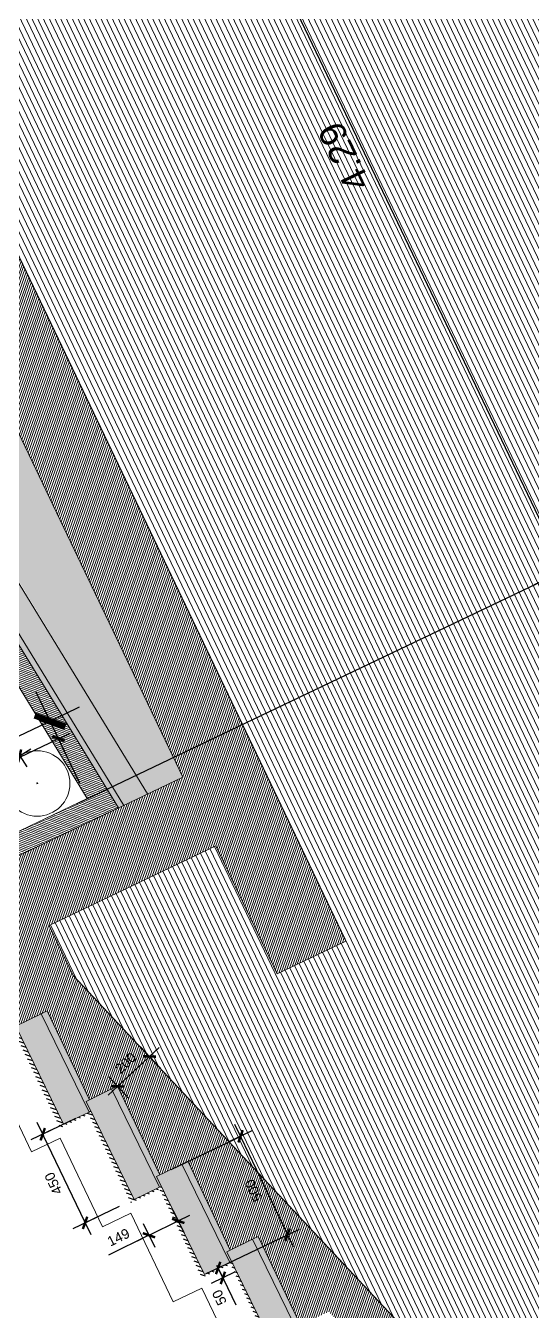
# Model space of a CAD drawing. Header units: metres. Extents: x 679304 to 680626, y 2747329 to 2750056.
# Drawn here: x 679441.96 to 679444.28, y 2747419.99 to 2747425.88 of the extents above; entities that cross this region are included whole.
import ezdxf

# ---------------------------------------------------------------- set-up
doc = ezdxf.new("R2010")
doc.units = ezdxf.units.M
doc.linetypes.add('Dash_2_', pattern=[0.25, 0.125, -0.125])
for name, color, linetype in [('01-TX-Dimensions_1-25', 157, 'Continuous'), ('01-TX-Dimensions_1-50', 157, 'Continuous'), ('02-L-Water Level', 140, 'Continuous'), ('COTAUX', 7, 'Continuous')]:
    doc.layers.add(name, color=color, linetype=linetype)
for name, color, linetype, lineweight in [('02-L-projecció', 6, 'Continuous', 5), ('02-L-seccionat', 4, 'Continuous', 5), ('1-CM', 7, 'Continuous', 0), ('3-TR Formigó', 252, 'Continuous', 0), ('3-TR terra compactada', 45, 'Continuous', 0)]:
    doc.layers.add(name, color=color, linetype=linetype, lineweight=lineweight)
for name, color, linetype, lineweight, true_color in [('03-TR-Paviment_08_Natural Stone Bleachers', 253, 'Continuous', 5, 0xafad9d), ('3-TR D formigó', 251, 'Continuous', 5, 0x666666), ('3-TR tot_u', 8, 'Continuous', 5, 0x787878)]:
    doc.layers.add(name, color=color, linetype=linetype, lineweight=lineweight, true_color=true_color)
doc.layers.add('EIT_3 TR sorra', color=9, linetype='Continuous', true_color=0xd8ceb0)
doc.styles.get("Standard").update_dxf_attribs({"font": 'arial.ttf'})
doc.dimstyles.new('E20', dxfattribs={"dimscale": 0.03, "dimtxt": 1.5, "dimasz": 0.2, "dimexe": 0.1, "dimexo": 2.5, "dimgap": 1, "dimtad": 1, "dimdec": 0, "dimlfac": 1000, "dimzin": 0, "dimdsep": 46, "dimtxsty": 'Standard', "dimblk1": 'LINCOT200', "dimblk2": 'LINCOT200', "dimsah": 1, "dimcen": 0.1, "dimdle": 0.1, "dimclrt": 256, "dimadec": 0, "dimazin": 0, "dimtfac": 0.0153846153846154, "dimtdec": 0, "dimtofl": 0, "dimtmove": 0, "dimatfit": 3, "dimldrblk": 'LINCOT200', "dimfxl": 1, "dimtolj": 1, "dimtzin": 0, "dimarcsym": 0})
doc.dimstyles.new('E50', dxfattribs={"dimscale": 0.03, "dimtxt": 4, "dimasz": 0.5, "dimexe": 0.1, "dimexo": 15, "dimgap": 1, "dimtad": 1, "dimzin": 0, "dimdsep": 46, "dimtxsty": 'Standard', "dimblk1": 'LINCOT200', "dimblk2": 'LINCOT200', "dimsah": 1, "dimcen": 0.1, "dimdle": 0.1, "dimclrt": 256, "dimadec": 0, "dimazin": 0, "dimtfac": 0.0153846153846154, "dimtofl": 0, "dimtmove": 0, "dimatfit": 3, "dimldrblk": 'LINCOT200', "dimfxl": 1, "dimtolj": 1, "dimtzin": 0, "dimarcsym": 0})
pattern_1 = [(135, (0, 0), (-0.0067351920908019, -0.0067351920908019), [])]
pattern_2 = [(233.4975340776048, (6.450343600939959, 4.545466272858902), (0.000729841264191, -0.0048849200842065), [0.0034925, -0.0034925])]

# ---------------------------------------------------------------- blocks, each defined once
blk = doc.blocks.new('View P1')
at = {"layer": '02-L-Water Level', "linetype": 'Dash_2_', "ltscale": 0.35}
h = blk.add_hatch(dxfattribs=at)
h.set_pattern_fill('ANSI31', color=256, scale=0.005, angle=-1.44041e-10)
h.set_pattern_definition([(44.99999999985592, (6.385492097819223, 7.35263758540011), (-0.0112253201513082, 0.0112253201513647), [])])
h.paths.add_polyline_path([(7.620479269482103, 5.202912921014165), (8.070176804671064, 5.207383471223032), (8.07014343352057, 5.345918981971657), (8.520176215330139, 5.350259683009674), (8.520143198082224, 5.488745671378886), (8.970175974303856, 5.493086377772009), (8.970142956590278, 5.631572366374051), (9.42017573514022, 5.635913069973206), (9.420142717892304, 5.774399058575248), (9.870175498770548, 5.778739760777419), (9.870142481522635, 5.9172257489138), (10.32017526240088, 5.921566451115971), (10.32014224515296, 6.060052439252352), (11.16980552704021, 6.066770664174212), (11.16980657657585, 6.073745671807294), (10.31368651730008, 6.073745671341633), (10.3136865159031, 5.93874567156515), (9.863686516648158, 5.938745672030812), (9.863686518045142, 5.793745672012185), (9.413686515996233, 5.793745671546524), (9.41368651506491, 5.648745671993559), (8.963686515809968, 5.648745671527898), (8.963686518603936, 5.50374567127644), (8.513686514692381, 5.503745671509271), (8.513686513761058, 5.358745671956306), (8.0636865159031, 5.358745671723475), (8.063686516834421, 5.213745672403341), (7.612072023912332, 5.213694491889327), (7.611830907767648, 5.064055374103899), (7.620512287132441, 5.064187673153355)])
at = {"layer": '03-TR-Paviment_08_Natural Stone Bleachers'}
h = blk.add_hatch(dxfattribs=at)
h.set_pattern_fill('DASH', color=256, scale=0.0011, angle=233.4975340776049, style=0, double=1)
h.set_pattern_definition(pattern_2)
h.paths.add_polyline_path([(9.870478074997663, 5.916807124158367), (9.870478291530162, 5.787237727083265), (10.37158815935254, 5.791579478420317), (10.37045930605382, 5.92157457745634)])
h = blk.add_hatch(dxfattribs=at)
h.set_pattern_fill('DASH', color=256, scale=0.0011, angle=233.4975340776049, style=0, double=1)
h.set_pattern_definition(pattern_2)
h.paths.add_polyline_path([(9.42047831043601, 5.773980433819815), (9.420478528365493, 5.644411036744713), (9.92158839572221, 5.648752787848934), (9.920459541492164, 5.778747886419296)])
h = blk.add_hatch(dxfattribs=at)
h.set_pattern_fill('DASH', color=256, scale=0.0011, angle=233.4975340776049, style=0, double=1)
h.set_pattern_definition(pattern_2)
h.paths.add_polyline_path([(8.970478549599648, 5.631153741618618), (8.970478766597807, 5.501584344776347), (9.47158863581717, 5.505926096346229), (9.470459779724479, 5.635921194916591)])
h = blk.add_hatch(dxfattribs=at)
h.set_pattern_fill('DASH', color=256, scale=0.0011, angle=233.4975340776049, style=0, double=1)
h.set_pattern_definition(pattern_2)
h.paths.add_polyline_path([(8.520478791557252, 5.488327046623453), (8.520479008555412, 5.358757648849859), (9.021588878706098, 5.363099400186911), (9.020460022613406, 5.493094498990103)])
at = {"layer": '3-TR D formigó'}
h = blk.add_hatch(dxfattribs=at)
h.set_pattern_fill('_USER', color=256, scale=0.008, angle=45.00369072610001, pattern_type=0)
h.set_pattern_definition([(45.0036907260999, (1.065019329544156, 7.281242575729265), (-0.0056572186258453, 0.0056564898496672), [])])
h.paths.add_polyline_path([(11.06988786999136, 6.066684098914265), (11.16988787101582, 6.066684098681434), (11.16988787194714, 5.175847615813836), (15.37871509697288, 5.611319712596014), (29.82757349871099, 7.331242577871307), (29.9132946911268, 7.332952586235478), (29.91329469066113, 7.240740440553054), (15.38976698648184, 5.511929299682378), (11.0698878695257, 5.064977574627846)])
at = {"layer": '3-TR Formigó'}
h = blk.add_hatch(dxfattribs=at)
h.set_pattern_fill('ANSI31', color=256, scale=0.003, angle=90, style=0)
h.set_pattern_definition(pattern_1)
h.paths.add_polyline_path([(10.37042930629104, 5.936314188642427), (10.37138042366132, 5.761579691665247), (2.721591828856617, 3.33352572331205), (2.220879021566361, 3.333998373476788), (2.220548637211322, 2.633998685050755), (3.171591598540544, 2.633998685283586), (3.171591598540544, 3.266520275967195), (10.46590279601514, 5.58319235430099), (10.72050921013579, 5.58319235430099), (10.7205092087388, 4.736846190411597), (10.06946854665875, 4.736846192041411), (10.06946854479611, 4.386846191016957), (16.19224042538553, 4.386846191016957), (16.19224042491987, 4.73684619157575), (11.06946854433044, 4.736846190644428), (11.06988786999136, 5.93559415009804), (11.06970717618242, 5.935575471026822)])
h = blk.add_hatch(dxfattribs=at)
h.set_pattern_fill('ANSI31', color=256, scale=0.003, angle=90, style=0)
h.set_pattern_definition(pattern_1)
h.paths.add_polyline_path([(10.37158779008314, 5.761579478858038), (9.92060459870845, 5.762042763177305), (9.921588389668614, 5.648752783192321), (9.921588019002227, 5.618752783397212)])
h = blk.add_hatch(dxfattribs=at)
h.set_pattern_fill('ANSI31', color=256, scale=0.003, angle=90, style=0)
h.set_pattern_definition(pattern_1)
h.paths.add_polyline_path([(9.921588025987148, 5.618752863956615), (9.470604836475104, 5.619216148275882), (9.471588627435265, 5.505926168523728), (9.471588257234544, 5.475926168495789)])
h = blk.add_hatch(dxfattribs=at)
h.set_pattern_fill('ANSI31', color=256, scale=0.003, angle=90, style=0)
h.set_pattern_definition(pattern_1)
h.paths.add_polyline_path([(9.471588264685124, 5.475926092592999), (9.020605074707419, 5.476389376912266), (9.021588865667582, 5.363099397160112), (9.021588495001197, 5.333099397132173)])
h = blk.add_hatch(dxfattribs=at)
h.set_pattern_fill('ANSI31', color=256, scale=0.003, angle=90, style=0)
h.set_pattern_definition(pattern_1)
h.paths.add_polyline_path([(9.021588508039711, 5.333099400391802), (8.570605317130685, 5.33356268540956), (8.571589107159525, 5.220272705657407), (8.57158873602748, 5.190272704930976)])
at = {"layer": '3-TR terra compactada'}
h = blk.add_hatch(dxfattribs=at)
h.set_pattern_fill('LINE', color=256, scale=0.0075, angle=-115.5575462493455, style=0)
h.set_pattern_definition([(3.663787885e-05, (-26.97329562623054, -17.13623808929696), (-1.52269416e-08, 0.0238124999999951), [])])
h.paths.add_polyline_path([(34.41064929263666, 6.984919e-10), (34.41064929263666, 7.090219076024368), (29.92329468252137, 7.011460061883553), (29.92329468298704, 6.260207292158156), (27.12664042413235, 6.260207292158156), (27.12664042413235, 5.60941800288856), (21.65944042569027, 5.60941800312139), (21.65944042569027, 4.958628713386133), (16.19224042538553, 4.958628713851794), (16.19224042538553, 4.386846190784126), (10.06946854665875, 4.386846198001876), (10.06946854665875, 4.736846192041411), (10.72050920827314, 4.736846190877258), (10.72050921013579, 5.583192354766651), (10.46590279601514, 5.58319235430099), (3.171591598540544, 3.266520275967195), (3.171591598540544, 2.633998685283586), (2.220548637211322, 2.633998685050755), (2.220548637211322, 3.232379126129671), (2.219900731928646, 3.162678002379834), (1.845596873201429, 3.162678002147004), (-1.3969839e-09, 3.198383478680625), (0, 0)])
at = {"layer": '3-TR tot_u'}
h = blk.add_hatch(dxfattribs=at)
h.set_pattern_fill('AR-CONC', color=256, scale=0.00025, angle=90.26570526807288)
h.set_pattern_definition([(140.2657052680728, (0, 0), (0.003773512051171, 0.045564156536275), [0.0047625, -0.0523874999999999]), (85.2657052680729, (0, 0), (-0.0477228381134497, -0.0090322630912406), [0.00381, -0.0419101460424999]), (190.7171499680728, (0.0003144596703351, 0.0037970009725541), (-0.0439493241147581, 0.0365318933338943), [0.0040475022, -0.04452256115]), (136.4499052680729, (-0.0126998615451157, -5.88952098042e-05), (0.0101961924517977, 0.0678177734358656), [0.00714375, -0.0785812499999999]), (186.9012628780729, (-0.0118501875549555, 0.0055925811175257), (-0.0621311013960862, 0.059063540904658), [0.006071255785, -0.06678390204]), (81.44985643807293, (-0.0126998615451157, -5.88952098042e-05), (-0.0621311013930546, 0.0590635409080406), [0.0057149917675, -0.06286493298]), (111.2657052680728, (-0.0095543446950614, 0.0063057604711503), (0.0253902499171418, 0.0380217517896624), [0.0047625, -0.0523875]), (56.26570526807292, (-0.0095543446950614, 0.0063057604711503), (-0.0461181468089604, 0.0152368019337122), [0.00381, -0.0419099999999999]), (161.7171502680728, (-0.0074384910985827, 0.0094742397777736), (-0.0207278971290925, 0.0532585536377575), [0.0040475022, -0.0445224843999999]), (127.7657052680729, (0, 0), (-0.0211421131998809, 0.0006741133053304), [0, -0.0414019999999999, 0, -0.0425449999999999, 0, -0.0420687499999999]), (97.76570526807284, (0, 0), (-0.0251223420261615, 0.0165885912730877), [0, -0.024257, 0, -0.0404494999999999, 0, -0.01603375]), (57.76570526807287, (6.56698830426e-05, -0.0141603478696197), (0.0012749731281465, 0.0339039259358338), [0, -0.015875, 0, -0.0495299999999999, 0, -0.0657224999999999]), (47.76570526807288, (9.51159745455e-05, -0.0205102793406695), (-0.0065282885337372, 0.037002418844486), [0, -0.0206375, 0, -0.032893, 0, -0.0466725])])
h.paths.add_polyline_path([(29.91328940121457, 7.091812344035133), (29.91328144446015, 7.212658569449558), (15.39284863416105, 5.484215829055756), (11.06957543129101, 5.037311527179554), (11.06953251361847, 4.916667651152238), (15.40611090371385, 5.36494733323343)])
h = blk.add_hatch(dxfattribs=at)
h.set_pattern_fill('AR-CONC', color=256, scale=0.0008, angle=90.26570526807288)
h.set_pattern_definition([(140.2657052680728, (0, -0.0199999997857958), (0.0120752385637473, 0.1458053009160799), [0.01524, -0.1676399999999996]), (85.2657052680729, (0, -0.0199999997857958), (-0.152713081963039, -0.0289032418919699), [0.012192, -0.1341124673359998]), (190.7171499680728, (0.0010062674991786, -0.007849597139284), (-0.1406378371672258, 0.1169020586684617), [0.01295200704, -0.14247219568]), (136.4499052680729, (-0.0406395616009832, -0.0201884640846402), (0.0326278158457525, 0.21701687499477), [0.02286, -0.2514599999999996]), (186.9012628780729, (-0.0379205998033285, -0.0021037405822426), (-0.1988195244674759, 0.1890033308949055), [0.019428018512, -0.213708486528]), (81.44985643807293, (-0.0406395616009832, -0.0201884640846402), (-0.1988195244577748, 0.1890033309057298), [0.018287973656, -0.201167785536]), (111.2657052680728, (-0.0305739045143128, 0.0001784332562238), (0.0812487997348539, 0.1216696057269197), [0.01524, -0.16764]), (56.26570526807292, (-0.0305739045143128, 0.0001784332562238), (-0.1475780697886732, 0.0487577661878792), [0.012192, -0.1341119999999998]), (161.7171502680728, (-0.0238031707704067, 0.0103175670374185), (-0.0663292708130959, 0.1704273716408242), [0.01295200704, -0.1424719500799997]), (127.7657052680729, (0, -0.0199999997857958), (-0.0676547622396188, 0.0021571625770572), [0, -0.1324863999999998, 0, -0.1361439999999998, 0, -0.1346199999999998]), (97.76570526807284, (0, -0.0199999997857958), (-0.0803914944837167, 0.0530834920738807), [0, -0.0776223999999999, 0, -0.1294383999999997, 0, -0.051308]), (57.76570526807287, (0.0002101385034621, -0.0653131126891822), (0.0040799140100688, 0.1084925629946682), [0, -0.0508, 0, -0.1584959999999998, 0, -0.2103119999999998]), (47.76570526807288, (0.0003043711185455, -0.085632893955335), (-0.020890523307959, 0.1184077403023553), [0, -0.06604, 0, -0.1052576, 0, -0.149352])])
h.paths.add_polyline_path([(26.62664042552933, 5.959418002981692), (26.62664042506367, 6.610207291785627), (29.92329468205571, 6.610207293415442), (29.92329468205571, 6.991635184502229), (29.91329469159246, 6.991460061864927), (29.91328940121457, 7.091812344035133), (15.40611090231687, 5.344947333214804), (11.06953251361847, 4.916667651152238), (11.06946854433044, 4.73684619157575), (15.69224042585119, 4.736846193904057), (15.69224042538553, 5.308628713479265), (21.15944042615593, 5.308628713944926), (21.1594404252246, 5.959418002748861)])
at = {"layer": 'EIT_3 TR sorra'}
h = blk.add_hatch(dxfattribs=at)
h.set_pattern_fill('ANSI36', color=256, scale=0.001075, angle=0.6283595741102836, style=0, double=1)
h.set_pattern_definition([(45.62835957411023, (1.065019329544156, 7.281242575729265), (0.0017371882011194, 0.0066564220950894), [0.0085328125, -0.0017065625, 0, -0.0017065625])])
h.paths.add_polyline_path([(11.06989003578201, 5.064977798843756), (11.06956831598654, 5.03731079143472), (15.39284863416105, 5.484215829055756), (29.91328144446015, 7.212658569449558), (29.91329469066113, 7.240740440553054), (15.38976698648184, 5.511929299682378)])
h = blk.add_hatch(dxfattribs=at)
h.set_pattern_fill('ANSI36', color=256, scale=0.001075, angle=-0.0699202000800795, style=0, double=1)
h.set_pattern_definition([(44.93007979991986, (8.682890784926713, 7.466198464622721), (0.00181818086998, 0.0066347566856774), [0.0085328125000001, -0.0017065625, 0, -0.0017065625])])
h.paths.add_polyline_path([(9.870476568117738, 5.778320837533101), (9.920459541492164, 5.778747885255143), (9.920604606159031, 5.762042763410136), (10.37164392787963, 5.761579420883208), (10.37158816074952, 5.791579478653147), (9.870478291530162, 5.787237727548927)])
h = blk.add_hatch(dxfattribs=at)
h.set_pattern_fill('ANSI36', color=256, scale=0.001075, angle=-0.0699202000800795, style=0, double=1)
h.set_pattern_definition([(44.93007979991986, (8.23289102083072, 7.32337185065262), (0.00181818086998, 0.0066347566856774), [0.0085328125000001, -0.0017065625, 0, -0.0017065625])])
h.paths.add_polyline_path([(9.420476804953068, 5.635494222631677), (9.470459778327495, 5.635921269655227), (9.470604843460023, 5.619216148974373), (9.921644167508928, 5.618752806680276), (9.921588396187872, 5.648752863984555), (9.420478529762477, 5.644411112414672)])
h = blk.add_hatch(dxfattribs=at)
h.set_pattern_fill('ANSI36', color=256, scale=0.001075, angle=-0.0699202000800795, style=0, double=1)
h.set_pattern_definition([(44.93007979991986, (7.782891259063035, 7.180545129813253), (0.00181818086998, 0.0066347566856774), [0.0085328125000001, -0.0017065625, 0, -0.0017065625])])
h.paths.add_polyline_path([(8.970477043651044, 5.492667502025142), (9.020460016094148, 5.493094549980014), (9.020605080761015, 5.476389428367838), (9.47164440480992, 5.475926087005063), (9.471588634420186, 5.50592614384368), (8.970478767063469, 5.501584392273798)])
h = blk.add_hatch(dxfattribs=at)
h.set_pattern_fill('ANSI36', color=256, scale=0.001075, angle=-0.0699202000800795, style=0, double=1)
h.set_pattern_definition([(44.93007979991986, (7.332891501486301, 7.037718374514952), (0.00181818086998, 0.0066347566856774), [0.0085328125000001, -0.0017065625, 0, -0.0017065625])])
h.paths.add_polyline_path([(8.52047728560865, 5.349840747192502), (8.570460258051753, 5.350267794448882), (8.57060532271862, 5.333562673302367), (9.021644645370543, 5.33309933100827), (9.021588876843452, 5.36309938901104), (8.520479008555412, 5.358757637441158)])
at = {"layer": '02-L-projecció'}
for points in [[(29.91328144446015, 7.212658569449558), (15.39284863416105, 5.484215829055756), (11.06886179745197, 5.03723775758408)], [(29.91328940121457, 7.091812344035133), (15.40611090371385, 5.36494733323343), (11.06952540017664, 4.916666915407404)], [(10.27013304131105, 6.103990859119221), (9.82013304112479, 6.103990859119221), (9.820133041590452, 5.958990859566256), (9.37013304233551, 5.958990858634933), (9.370133040938526, 5.81431568483822)], [(9.370133040938526, 5.81431568483822), (8.920133043080568, 5.814315685303881), (8.9201330402866, 5.669315684353932), (8.470133039634675, 5.669315684353932), (8.470133040565997, 5.524315684102475), (8.020133039914072, 5.524315683869644), (8.020133038982747, 5.379315684316679), (7.570133040193468, 5.379315684316679), (7.570133042987436, 5.234315685229375), (7.120133040938526, 5.23431568336673), (7.120133038610219, 5.089640509802848)]]:
    blk.add_lwpolyline(points, dxfattribs=at)
blk.add_circle((11.33138505695387, 5.352543014800176), 0.1499999999999999, dxfattribs=at)
at = {"layer": '02-L-seccionat'}
for points in [[(11.06988786999136, 6.066684098914265), (11.16988787101582, 6.066684098681434), (11.16988787194714, 5.175847615813836), (15.37871509697288, 5.611319712596014), (29.82757349871099, 7.331242577871307), (29.9132946911268, 7.332952586235478), (29.91329469066113, 7.240740440553054), (15.38976698648184, 5.511929299682378), (11.0698878695257, 5.064977574627846)], [(9.870478074997663, 5.916807124158367), (9.870478291530162, 5.787237727083265), (10.37158815935254, 5.791579478420317), (10.37045930605382, 5.92157457745634)], [(9.42047831043601, 5.773980433819815), (9.420478528365493, 5.644411036744713), (9.92158839572221, 5.648752787848934), (9.920459541492164, 5.778747886419296)], [(8.970478549599648, 5.631153741618618), (8.970478766597807, 5.501584344776347), (9.47158863581717, 5.505926096346229), (9.470459779724479, 5.635921194916591)], [(8.520478791557252, 5.488327046623453), (8.520479008555412, 5.358757648849859), (9.021588878706098, 5.363099400186911), (9.020460022613406, 5.493094498990103)]]:
    blk.add_lwpolyline(points, close=True, dxfattribs=at)
for points in [[(15.69224042585119, 4.736846193904057), (11.06946854433044, 4.73684619157575), (11.06988786999136, 5.915595650905743)], [(2.220548637211322, 3.33399868523702), (2.220548637211322, 2.633998685050755), (3.171591598540544, 2.633998685283586), (3.171591598540544, 3.266520275967195), (10.46590279601514, 5.58319235430099), (10.72050921013579, 5.583192354766651), (10.72050920827314, 4.736846190877258), (10.06946854665875, 4.736846192041411), (10.06946854433045, 4.386846191016957), (16.19224042538553, 4.386846190784126)]]:
    blk.add_lwpolyline(points, dxfattribs=at)
at = {"layer": '1-CM'}
for points in [[(9.870478291530162, 5.787237727083265), (9.87047732202336, 5.782218759646639), (9.870511093642563, 5.778321136720478)], [(10.37158815935254, 5.791579478420317), (10.37158779008314, 5.761579478858038), (9.920604606159031, 5.762042763410136), (9.920459541492164, 5.778747885255143)], [(10.37158815935254, 5.791579478420317), (10.37166541302577, 5.782663272460922)], [(9.420478528365493, 5.644411036744713), (9.420477557461709, 5.639392069308087), (9.42051132908091, 5.635494444984942)], [(9.921588396653531, 5.648752863984555), (9.921588025987148, 5.618752863956615), (9.470604843460023, 5.619216148974373), (9.470459778327495, 5.635921269655227)], [(9.92158839572221, 5.648752787848934), (9.921665648464113, 5.63983658212237)], [(8.970478766597807, 5.501584344776347), (8.970477797091007, 5.49656537710689), (8.970511567778885, 5.492667753482237)], [(9.471588634885848, 5.505926143610849), (9.47158826701343, 5.475926144514232), (9.020605080761015, 5.476389428367838), (9.020460016094148, 5.493094549980014)], [(9.47158863581717, 5.505926096346229), (9.47166588809341, 5.497009889921173)], [(9.021588878706098, 5.36309938901104), (9.021588506177068, 5.333099389215931), (8.57060532271862, 5.333562673302367), (8.570460258051753, 5.350267794448882)], [(9.021588878706098, 5.363099400186911), (9.021666131448, 5.354183194460347)]]:
    blk.add_lwpolyline(points, dxfattribs=at)
blk = doc.blocks.new('LINCOT200')
for p, q in [((0, -9.999961704014426), (0, 10.00003829598554)), ((3.695e-13, 3.82959855756e-05), (10.00000000000051, 3.82959855756e-05))]:
    blk.add_line(p, q)
at = {"const_width": 1.875}
blk.add_lwpolyline([(3.535533801624467, -3.535495714255787), (-3.535533950636761, 3.535572157214076)], dxfattribs=at)
at = {"layer": 'COTAUX'}
blk.add_line((0, 0), (-1.249999999999914, 0), dxfattribs=at)
blk = doc.blocks.new('*D113')
at = {"layer": '01-TX-Dimensions_1-50', "color": 0, "lineweight": -2, "transparency": 16777216}
for p, q in [((679440.1474031385, 2747426.094804637), (679442.5758736307, 2747427.256122981)), ((679442.5796384437, 2747427.241296444), (679444.4173363732, 2747423.398426639)), ((679442.1924121222, 2747422.317819192), (679444.4265140997, 2747423.386188611))]:
    blk.add_line(p, q, dxfattribs=at)
at = {"layer": 'DEFPOINTS', "color": 0, "transparency": 16777216}
for p in [(679439.7414346666, 2747425.900666543), (679444.423807643, 2747423.384894356), (679441.7864436501, 2747422.123681098)]:
    blk.add_point(p, dxfattribs=at)
at = {"layer": '01-TX-Dimensions_1-50', "color": 0, "lineweight": -2, "transparency": 16777216, "xscale": 0.015, "yscale": 0.015, "zscale": 0.015}
for p, rotation in [((679442.573167174, 2747427.254828726), 115.5575828872426), ((679444.423807643, 2747423.384894356), 295.5575828872426)]:
    blk.add_blockref('LINCOT200', p, dxfattribs=dict(at, rotation=rotation))
at = {"layer": '01-TX-Dimensions_1-50', "transparency": 16777216, "insert": (679443.4161491, 2747425.280486559), "char_height": 0.12, "attachment_point": 5, "rotation": 115.55758288724267}
blk.add_mtext('\\A1;4.29', dxfattribs=at)
blk = doc.blocks.new('*D114')
at = {"layer": '01-TX-Dimensions_1-50', "color": 0, "lineweight": -2, "transparency": 16777216}
for p, q in [((679442.0435281165, 2747422.745428612), (679442.0663388009, 2747422.697728449)), ((679441.2774952793, 2747422.317170381), (679442.0541007724, 2747422.688550723)), ((679441.2398580587, 2747422.36110573), (679441.2626687431, 2747422.313405568))]:
    blk.add_line(p, q, dxfattribs=at)
at = {"layer": 'DEFPOINTS', "color": 0, "transparency": 16777216}
for p in [(679442.0676330549, 2747422.695021993), (679442.2376662109, 2747422.33946014), (679441.433996153, 2747421.955137257)]:
    blk.add_point(p, dxfattribs=at)
at = {"layer": '01-TX-Dimensions_1-50', "color": 0, "lineweight": -2, "transparency": 16777216, "xscale": 0.015, "yscale": 0.015, "zscale": 0.015}
for p, rotation in [((679442.0676330549, 2747422.695021993), 25.55758285737536), ((679441.2639629971, 2747422.310699111), 205.5575828573754)]:
    blk.add_blockref('LINCOT200', p, dxfattribs=dict(at, rotation=rotation))
at = {"layer": '01-TX-Dimensions_1-50', "transparency": 16777216, "insert": (679441.5709531636, 2747422.558672622), "char_height": 0.12, "attachment_point": 5, "rotation": 25.55758285737537}
blk.add_mtext('\\A1;0.89', dxfattribs=at)
blk = doc.blocks.new('*D158')
at = {"layer": '01-TX-Dimensions_1-25', "color": 0, "lineweight": -2, "transparency": 16777216}
for p, q in [((679441.3080345383, 2747422.232447306), (679442.1008787702, 2747422.611593173)), ((679442.205309862, 2747422.407121553), (679442.1049974292, 2747422.616888138)), ((679441.401639804, 2747422.022798671), (679441.3013273715, 2747422.232565255))]:
    blk.add_line(p, q, dxfattribs=at)
at = {"layer": 'DEFPOINTS', "color": 0, "transparency": 16777216}
for p in [(679442.1062916827, 2747422.614181681), (679442.2376662106, 2747422.339460141), (679441.4339961526, 2747421.955137259)]:
    blk.add_point(p, dxfattribs=at)
at = {"layer": '01-TX-Dimensions_1-25', "color": 0, "lineweight": -2, "transparency": 16777216, "xscale": 0.006, "yscale": 0.006, "zscale": 0.006}
for p, rotation in [((679442.1062916832, 2747422.614181681), 25.55758288705247), ((679441.3026216254, 2747422.229858798), 205.5575828870525)]:
    blk.add_blockref('LINCOT200', p, dxfattribs=dict(at, rotation=rotation))
at = {"layer": '01-TX-Dimensions_1-25', "transparency": 16777216, "insert": (679441.7273113605, 2747422.374228021), "char_height": 0.045, "attachment_point": 5, "rotation": 205.55758288705246}
blk.add_mtext('\\A1;891', dxfattribs=at)
blk = doc.blocks.new('*D169')
at = {"layer": '01-TX-Dimensions_1-25', "color": 0, "lineweight": -2, "transparency": 16777216}
for p, q in [((679442.1835548466, 2747420.873238346), (679442.0311503533, 2747420.800357026)), ((679442.0364453181, 2747420.796238367), (679442.2254059694, 2747420.401096615)), ((679442.3851247376, 2747420.470824929), (679442.2252880207, 2747420.394389448))]:
    blk.add_line(p, q, dxfattribs=at)
at = {"layer": 'DEFPOINTS', "color": 0, "transparency": 16777216}
for p in [(679442.2512162586, 2747420.905594695), (679442.4527861497, 2747420.503181278), (679442.2279944774, 2747420.395683702)]:
    blk.add_point(p, dxfattribs=at)
at = {"layer": '01-TX-Dimensions_1-25', "color": 0, "lineweight": -2, "transparency": 16777216, "xscale": 0.006, "yscale": 0.006, "zscale": 0.006}
for p, rotation in [((679442.0338568101, 2747420.801651281), 115.5575828870524), ((679442.2279944774, 2747420.395683702), 295.5575828870525)]:
    blk.add_blockref('LINCOT200', p, dxfattribs=dict(at, rotation=rotation))
at = {"layer": '01-TX-Dimensions_1-25', "transparency": 16777216, "insert": (679442.0831334249, 2747420.575812786), "char_height": 0.045, "attachment_point": 5, "rotation": 115.55758288705248}
blk.add_mtext('\\A1;450', dxfattribs=at)
blk = doc.blocks.new('*D170')
at = {"layer": '01-TX-Dimensions_1-25', "color": 0, "lineweight": -2, "transparency": 16777216}
for p, q in [((679442.6234350961, 2747420.640189753), (679442.9439917156, 2747420.793483064)), ((679443.154397648, 2747420.346542575), (679442.943873767, 2747420.786775897)), ((679442.8434369616, 2747420.19118737), (679443.1596926122, 2747420.342423915))]:
    blk.add_line(p, q, dxfattribs=at)
at = {"layer": 'DEFPOINTS', "color": 0, "transparency": 16777216}
for p in [(679442.941285259, 2747420.79218881), (679442.555773684, 2747420.607833404), (679442.7757755496, 2747420.158831021)]:
    blk.add_point(p, dxfattribs=at)
at = {"layer": '01-TX-Dimensions_1-25', "color": 0, "lineweight": -2, "transparency": 16777216, "xscale": 0.006, "yscale": 0.006, "zscale": 0.006}
for p, rotation in [((679442.941285259, 2747420.79218881), 115.5575828870524), ((679443.156986156, 2747420.341129662), 295.5575828870525)]:
    blk.add_blockref('LINCOT200', p, dxfattribs=dict(at, rotation=rotation))
at = {"layer": '01-TX-Dimensions_1-25', "transparency": 16777216, "insert": (679443.0013434888, 2747420.54380453), "char_height": 0.045, "attachment_point": 5, "rotation": 115.55758288705248}
blk.add_mtext('\\A1;500', dxfattribs=at)
blk = doc.blocks.new('*D171')
at = {"layer": '01-TX-Dimensions_1-25', "color": 0, "lineweight": -2, "transparency": 16777216}
for p, q in [((679442.3819417726, 2747421.025341632), (679442.5190627659, 2747421.15395669)), ((679442.5738199591, 2747421.104348496), (679442.5254913355, 2747421.155873325)), ((679442.427946562, 2747420.967523966), (679442.3796179387, 2747421.019048795))]:
    blk.add_line(p, q, dxfattribs=at)
at = {"layer": 'DEFPOINTS', "color": 0, "transparency": 16777216}
for p in [(679442.5225107608, 2747421.159051019), (679442.5234389676, 2747421.158061424), (679442.3766373637, 2747421.02222649)]:
    blk.add_point(p, dxfattribs=at)
at = {"layer": '01-TX-Dimensions_1-25', "color": 0, "lineweight": -2, "transparency": 16777216, "xscale": 0.006, "yscale": 0.006, "zscale": 0.006}
for p, rotation in [((679442.5234389676, 2747421.158061425), 43.16664733589813), ((679442.3775655708, 2747421.021236897), 223.1666473358981)]:
    blk.add_blockref('LINCOT200', p, dxfattribs=dict(at, rotation=rotation))
at = {"layer": '01-TX-Dimensions_1-25', "transparency": 16777216, "insert": (679442.4142603352, 2747421.12828795), "char_height": 0.045, "attachment_point": 5, "rotation": 43.166647335898155}
blk.add_mtext('\\A1;200', dxfattribs=at)
blk = doc.blocks.new('*D172')
at = {"layer": '01-TX-Dimensions_1-25', "color": 0, "lineweight": -2, "transparency": 16777216}
for p, q in [((679442.6499896428, 2747420.401911456), (679442.5265859527, 2747420.341446205)), ((679442.6322937512, 2747420.451663404), (679442.6566976294, 2747420.401857465)), ((679442.4981140891, 2747420.38591815), (679442.5225179674, 2747420.33611221)), ((679442.5211979666, 2747420.338806203), (679442.3347786126, 2747420.247464583))]:
    blk.add_line(p, q, dxfattribs=at)
at = {"layer": 'DEFPOINTS', "color": 0, "transparency": 16777216}
for p in [(679442.5992937317, 2747420.519013228), (679442.4651140696, 2747420.453267974), (679442.6553776275, 2747420.404551458)]:
    blk.add_point(p, dxfattribs=at)
at = {"layer": '01-TX-Dimensions_1-25', "color": 0, "lineweight": -2, "transparency": 16777216, "xscale": 0.006, "yscale": 0.006, "zscale": 0.006}
for p, rotation in [((679442.6553776286, 2747420.404551458), 26.10389665602634), ((679442.5211979666, 2747420.338806203), 206.1038966560264)]:
    blk.add_blockref('LINCOT200', p, dxfattribs=dict(at, rotation=rotation))
at = {"layer": '01-TX-Dimensions_1-25', "transparency": 16777216, "insert": (679442.381189644, 2747420.32919826), "char_height": 0.045, "attachment_point": 5, "rotation": 26.10389665602635}
blk.add_mtext('\\A1;149', dxfattribs=at)
blk = doc.blocks.new('*D173')
at = {"layer": '01-TX-Dimensions_1-25', "color": 0, "lineweight": -2, "transparency": 16777216}
for p, q in [((679442.8356424231, 2747420.194109915), (679442.8330539152, 2747420.199522828)), ((679442.8493192318, 2747420.193999536), (679442.8409373878, 2747420.189991256)), ((679442.8625405221, 2747420.137862428), (679442.9187575819, 2747420.020305108)), ((679442.86360791, 2747420.145023625), (679442.862658471, 2747420.144569594))]:
    blk.add_line(p, q, dxfattribs=at)
at = {"layer": 'DEFPOINTS', "color": 0, "transparency": 16777216}
for p in [(679442.7816578199, 2747420.161643187), (679442.795946498, 2747420.112667276), (679442.8599520142, 2747420.14327534)]:
    blk.add_point(p, dxfattribs=at)
at = {"layer": '01-TX-Dimensions_1-25', "color": 0, "lineweight": -2, "transparency": 16777216, "xscale": 0.006, "yscale": 0.006, "zscale": 0.006}
for p, rotation in [((679442.8382309312, 2747420.188697002), 295.5575828870525), ((679442.8599520142, 2747420.14327534), 115.5575828870524)]:
    blk.add_blockref('LINCOT200', p, dxfattribs=dict(at, rotation=rotation))
at = {"layer": '01-TX-Dimensions_1-25', "transparency": 16777216, "insert": (679442.8441510873, 2747420.053522605), "char_height": 0.045, "attachment_point": 5, "rotation": 115.55758288705248}
blk.add_mtext('\\A1;50', dxfattribs=at)
blk = doc.blocks.new('*D190')
at = {"layer": '01-TX-Dimensions_1-25', "color": 0, "lineweight": -2, "transparency": 16777216}
for p, q in [((679441.723132588, 2747422.858695189), (679441.9249936388, 2747422.540637848)), ((679442.0112937388, 2747422.410219856), (679442.0058808258, 2747422.407631348)), ((679442.0098815364, 2747422.406219146), (679442.0072930285, 2747422.411632058))]:
    blk.add_line(p, q, dxfattribs=at)
at = {"layer": 'DEFPOINTS', "color": 0, "transparency": 16777216}
for p in [(679441.9282087786, 2747422.535571991), (679442.0085872828, 2747422.408925601)]:
    blk.add_point(p, dxfattribs=at)
at = {"layer": '01-TX-Dimensions_1-25', "color": 0, "lineweight": -2, "transparency": 16777216, "xscale": 0.006, "yscale": 0.006, "zscale": 0.006, "rotation": 302.4020192238422}
blk.add_blockref('LINCOT200', (679441.9282087781, 2747422.535571993), dxfattribs=at)
at = {"layer": '01-TX-Dimensions_1-25', "transparency": 16777216, "insert": (679441.7326162674, 2747422.744890589), "char_height": 0.045, "attachment_point": 5, "rotation": 122.40201922384213}
blk.add_mtext('\\A1;R150', dxfattribs=at)

msp = doc.modelspace()

# ---------------------------------------------------------------- block references
at = {"rotation": 115.5575828872244}
msp.add_blockref('View P1', (679451.7259588618, 2747414.495475429), dxfattribs=at)

# ---------------------------------------------------------------- dimensions: what is measured, and where the dimension line sits
at = {"layer": '01-TX-Dimensions_1-25'}
dim = msp.add_radius_dim(center=(679442.0085872828, 2747422.408925601), mpoint=(679441.9282087786, 2747422.535571991), dimstyle='E20', dxfattribs=at)
dim.commit()
dim.dimension.update_dxf_attribs({"geometry": '*D190', "text_midpoint": (679441.7773442015, 2747422.773278009), "dimtype": 164})
for base, p1, p2, angle, picture, middle in [((679442.1062916827, 2747422.614181681), (679441.4339961524, 2747421.955137258), (679442.2376662105, 2747422.33946014), 205.5575828870524, '*D158', (679441.7273113609, 2747422.374228021)), ((679442.2279944774, 2747420.395683702), (679442.2512162587, 2747420.905594696), (679442.4527861502, 2747420.503181279), 115.5575828870524, '*D169', (679442.0831334251, 2747420.575812785)), ((679442.941285259, 2747420.79218881), (679442.7757755499, 2747420.158831022), (679442.5557736843, 2747420.607833405), 115.5575828870524, '*D170', (679443.001343489, 2747420.543804529)), ((679442.8599520142, 2747420.14327534), (679442.7816578203, 2747420.161643188), (679442.7959464982, 2747420.112667277), 115.5575828870524, '*D173', (679442.8441510875, 2747420.053522605))]:
    dim = msp.add_linear_dim(base=base, p1=p1, p2=p2, angle=angle, dimstyle='E20', dxfattribs=at)
    dim.commit()
    dim.dimension.update_dxf_attribs({"geometry": picture, "text_midpoint": middle})
dim = msp.add_aligned_dim(p1=(679442.3766373639, 2747421.02222649), p2=(679442.5225107613, 2747421.159051019), distance=-0.0013567852355128379, dimstyle='E20', dxfattribs=at)
dim.commit()
dim.dimension.update_dxf_attribs({"geometry": '*D171', "text_midpoint": (679442.4142603357, 2747421.128287949)})
dim = msp.add_linear_dim(base=(679442.6553776275, 2747420.404551458), p1=(679442.4651140698, 2747420.453267975), p2=(679442.5992937316, 2747420.519013229), angle=26.103896662361226, dimstyle='E20', dxfattribs=at)
dim.commit()
dim.dimension.update_dxf_attribs({"geometry": '*D172', "text_midpoint": (679442.4044990023, 2747420.281626129), "dimtype": 161})
at = {"layer": '01-TX-Dimensions_1-50'}
for base, p1, p2, angle, picture, middle, dimtype in [((679444.423807643, 2747423.384894356), (679439.7414346661, 2747425.900666542), (679441.7864436501, 2747422.123681098), 115.5575828872428, '*D113', (679443.4984874075, 2747425.319861544), 160), ((679442.0676330549, 2747422.695021993), (679441.433996153, 2747421.955137257), (679442.2376662109, 2747422.33946014), 25.5575829081838, '*D114', (679441.6103281477, 2747422.476334314), 161)]:
    dim = msp.add_linear_dim(base=base, p1=p1, p2=p2, angle=angle, dimstyle='E50', dxfattribs=at)
    dim.commit()
    dim.dimension.update_dxf_attribs({"geometry": picture, "text_midpoint": middle, "dimtype": dimtype})

doc.saveas('drawing.dxf')
